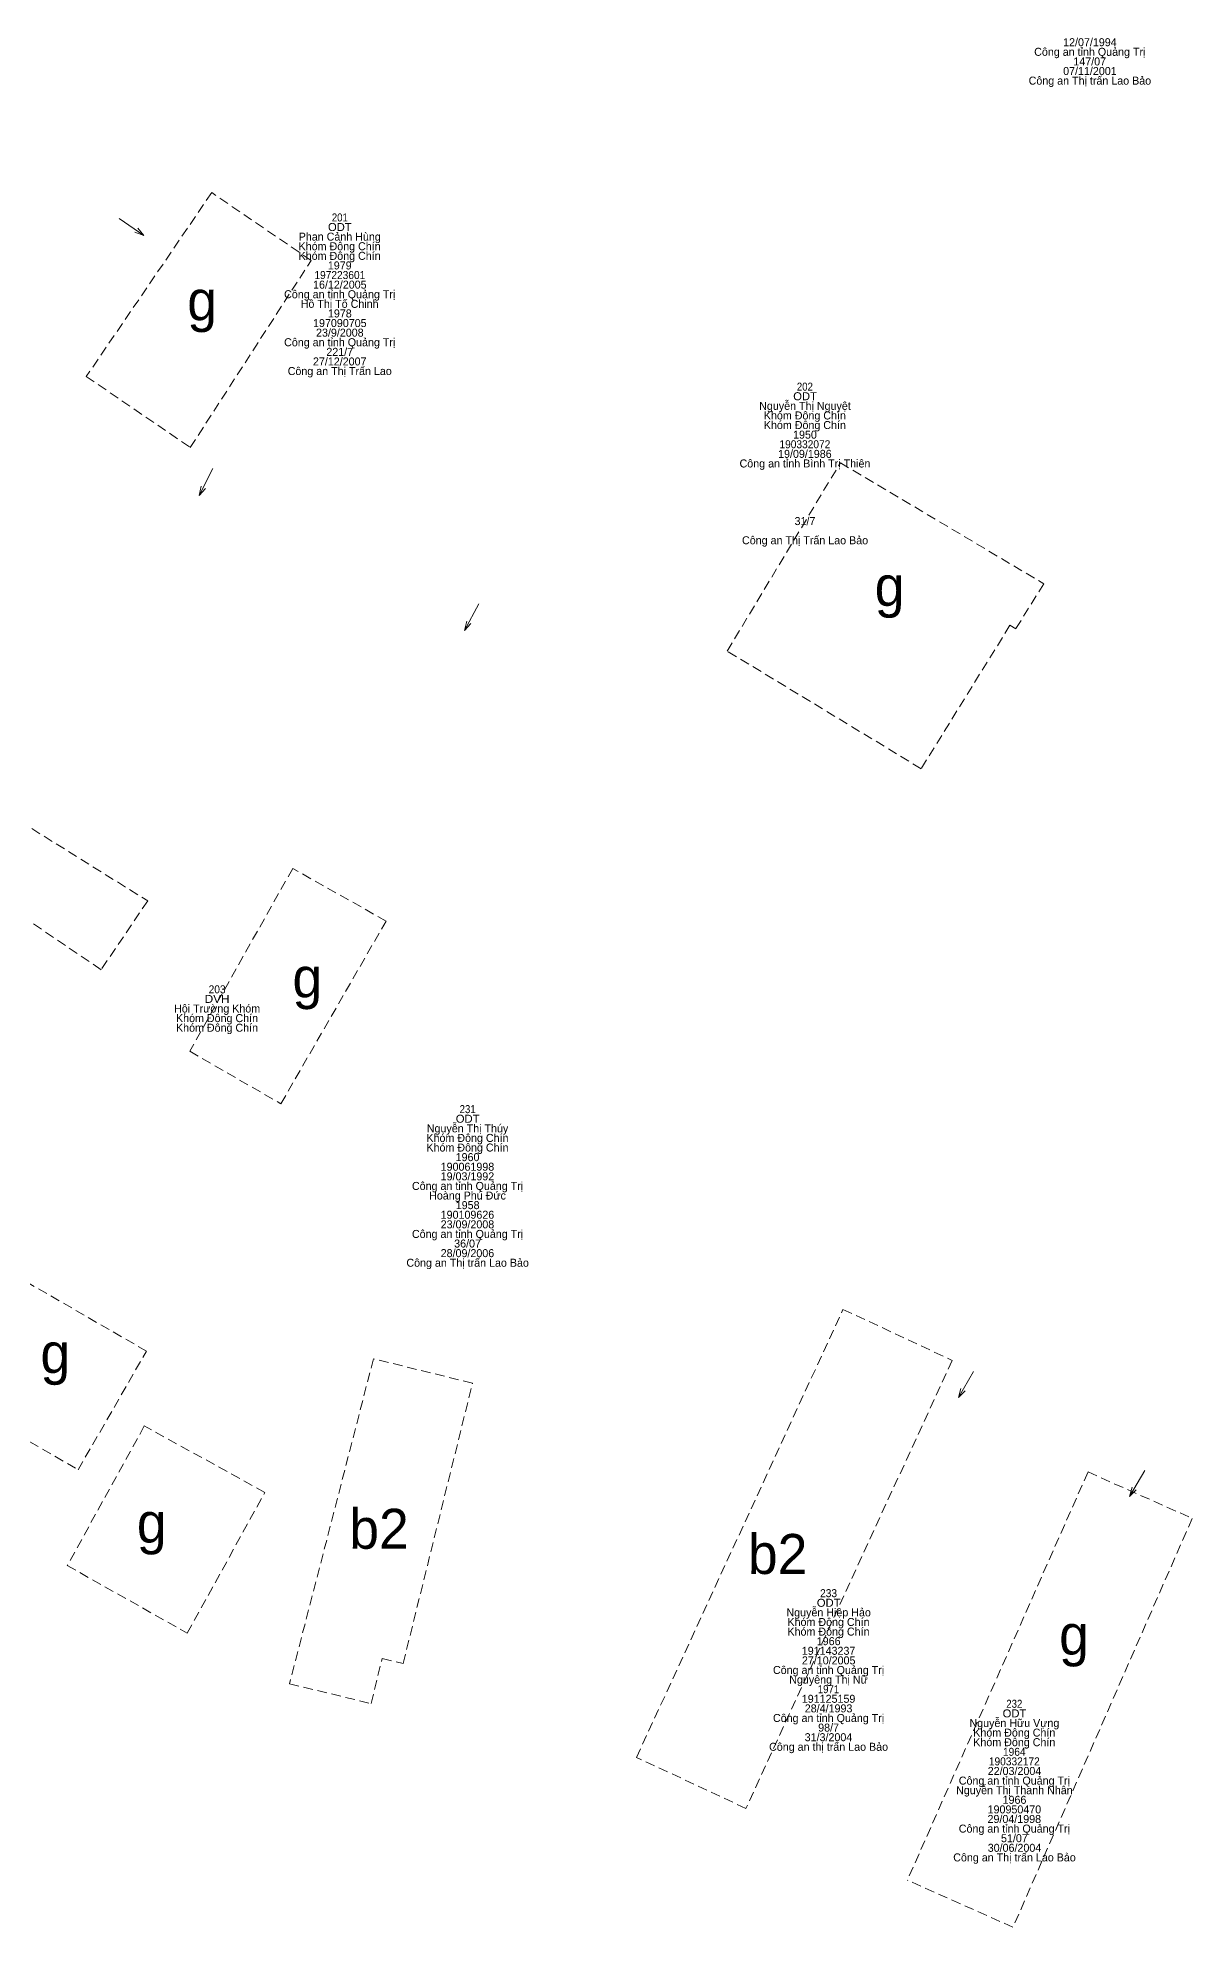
# Model space of a CAD drawing. Header units: metres. Extents: x 537497 to 538007, y 1836993 to 1837512.
# Drawn here: x 537943.8 to 538001.5, y 1837217 to 1837311.5 of the extents above; entities that cross this region are included whole.
import ezdxf
from ezdxf.enums import TextEntityAlignment as Align

# ---------------------------------------------------------------- set-up
doc = ezdxf.new("R2010")
doc.units = ezdxf.units.M
doc.header["$LTSCALE"] = 0.16
doc.linetypes.add('MEDIUM_DASHED', pattern=[4.5, 3, -1.5])
doc.layers.add('14', color=7, linetype='MEDIUM_DASHED', lineweight=13)
doc.layers.add('16', color=7, linetype='Continuous', lineweight=13)
doc.layers.add('15', color=7, linetype='Continuous')

msp = doc.modelspace()

# ---------------------------------------------------------------- linework, layer by layer
at = {"layer": '14'}
for p, q in [((537996.33, 1837239.79), (537987.3, 1837219.38)), ((537996.33, 1837239.79), (538001.54, 1837237.47)), ((538001.54, 1837237.47), (537992.58, 1837217.03)), ((537992.58, 1837217.03), (537987.3, 1837219.38))]:
    msp.add_line(p, q, dxfattribs=at)
for points in [[(537951.45, 1837291.01), (537957.49, 1837300.36), (537952.52, 1837303.75), (537946.25, 1837294.56)], [(537978.29, 1837280.83), (537983.95, 1837290.24), (537994.12, 1837284.2), (537992.72, 1837281.94), (537992.43, 1837282.12), (537987.99, 1837274.95)], [(537949.32, 1837268.34), (537946.99, 1837264.9), (537941.5, 1837268.62), (537939.29, 1837265.35), (537928.39, 1837272.16), (537932.53, 1837278.81)], [(537951.42, 1837260.82), (537955.98, 1837258.2), (537961.24, 1837267.33), (537956.57, 1837269.96)], [(537939.7, 1837243.47), (537945.84, 1837239.9), (537949.26, 1837245.83), (537943.11, 1837249.38)], [(537984.08, 1837247.92), (537989.54, 1837245.37), (537979.23, 1837222.97), (537973.76, 1837225.52)], [(537960.61, 1837245.45), (537956.41, 1837229.2), (537960.49, 1837228.21), (537961.04, 1837230.47), (537962.09, 1837230.21), (537965.56, 1837244.23)], [(537945.3, 1837235.11), (537951.3, 1837231.73), (537955.18, 1837238.77), (537949.15, 1837242.09)]]:
    msp.add_lwpolyline(points, close=True, dxfattribs=at)
at = {"layer": '16'}
for p, q in [((537949.13, 1837301.61), (537948.68, 1837301.77)), ((537951.9, 1837288.61), (537952, 1837289.08)), ((537965.16, 1837281.86), (537965.27, 1837282.33)), ((537989.85, 1837243.51), (537989.98, 1837243.97)), ((537998.41, 1837238.57), (537998.54, 1837239.03))]:
    msp.add_line(p, q, dxfattribs=at)
for points in [[(537947.89, 1837302.46), (537949.13, 1837301.61), (537948.82, 1837301.97)], [(537952.57, 1837289.95), (537951.9, 1837288.61), (537952.21, 1837288.96)], [(537965.87, 1837283.19), (537965.16, 1837281.86), (537965.48, 1837282.21)], [(537990.6, 1837244.82), (537989.85, 1837243.51), (537990.19, 1837243.85)], [(537999.17, 1837239.86), (537998.41, 1837238.57), (537998.74, 1837238.9)]]:
    msp.add_lwpolyline(points, dxfattribs=at)

# ---------------------------------------------------------------- texts
at = {"layer": '15'}
for s, p in [('Công an tỉnh Quảng Trị', (537996.42, 1837310.59)), ('12/07/1994', (537996.425, 1837311.07)), ('07/11/2001', (537996.425, 1837309.63)), ('147/07', (537996.415, 1837310.11)), ('Công an Thị trấn Lao Bảo', (537996.425, 1837309.15)), ('Phan Cảnh Hùng', (537958.92, 1837301.35)), ('Khóm Đông Chín', (537958.915, 1837300.87)), ('Khóm Đông Chín', (537958.915, 1837300.39)), ('1979', (537958.92, 1837299.91)), ('Công an tỉnh Quảng Trị', (537958.92, 1837298.47)), ('16/12/2005', (537958.925, 1837298.95)), ('Hồ Thị Tố Chinh', (537958.915, 1837297.99)), ('1978', (537958.925, 1837297.51)), ('197090705', (537958.925, 1837297.03)), ('23/9/2008', (537958.925, 1837296.55)), ('Công an tỉnh Quảng Trị', (537958.92, 1837296.07)), ('221/7', (537958.92, 1837295.59)), ('Công an Thị Trấn Lao', (537958.92, 1837294.63)), ('27/12/2007', (537958.92, 1837295.11)), ('Nguyễn Thị Nguyệt', (537982.18, 1837292.89)), ('Khóm Đông Chín', (537982.175, 1837292.41)), ('Khóm Đông Chín', (537982.175, 1837291.93)), ('1950', (537982.18, 1837291.45)), ('Công an tỉnh Bình Trị Thiên', (537982.18, 1837290.01)), ('19/09/1986', (537982.175, 1837290.49)), ('31/7', (537982.18, 1837287.13)), ('Công an Thị Trấn Lao Bảo', (537982.185, 1837286.17)), ('Hội Trường Khóm', (537952.79, 1837262.76)), ('Khóm Đông Chín', (537952.785, 1837262.28)), ('Khóm Đông Chín', (537952.785, 1837261.8)), ('Nguyễn Thị Thúy', (537965.31, 1837256.77)), ('Khóm Đông Chín', (537965.305, 1837256.29)), ('Khóm Đông Chín', (537965.305, 1837255.81)), ('190061998', (537965.305, 1837254.85)), ('1960', (537965.31, 1837255.33)), ('Công an tỉnh Quảng Trị', (537965.31, 1837253.89)), ('19/03/1992', (537965.305, 1837254.37)), ('Hoàng Phú Đức', (537965.31, 1837253.41)), ('1958', (537965.315, 1837252.93)), ('23/09/2008', (537965.305, 1837251.97)), ('190109626', (537965.305, 1837252.45)), ('Công an tỉnh Quảng Trị', (537965.31, 1837251.49)), ('36/07', (537965.31, 1837251.01)), ('Công an Thị trấn Lao Bảo', (537965.315, 1837250.05)), ('28/09/2006', (537965.305, 1837250.53)), ('Nguyễn Hiệp Hảo', (537983.365, 1837232.57)), ('Khóm Đông Chín', (537983.355, 1837232.09)), ('Khóm Đông Chín', (537983.355, 1837231.61)), ('1966', (537983.365, 1837231.13)), ('27/10/2005', (537983.365, 1837230.17)), ('191143237', (537983.36, 1837230.65)), ('Công an tỉnh Quảng Trị', (537983.36, 1837229.69)), ('Nguyêng Thị Nữ', (537983.355, 1837229.21)), ('Công an tỉnh Quảng Trị', (537983.36, 1837227.29)), ('191125159', (537983.36, 1837228.25)), ('28/4/1993', (537983.36, 1837227.77)), ('98/7', (537983.36, 1837226.81)), ('Nguyễn Hữu Vựng', (537992.65, 1837227.04)), ('Khóm Đông Chín', (537992.645, 1837226.56)), ('Công an thị trấn Lao Bảo', (537983.36, 1837225.85)), ('31/3/2004', (537983.355, 1837226.33)), ('Khóm Đông Chín', (537992.645, 1837226.08)), ('22/03/2004', (537992.655, 1837224.64)), ('Nguyễn Thị Thanh Nhân', (537992.65, 1837223.68)), ('Công an tỉnh Quảng Trị', (537992.65, 1837224.16)), ('190950470', (537992.65, 1837222.72)), ('1966', (537992.655, 1837223.2)), ('Công an tỉnh Quảng Trị', (537992.65, 1837221.76)), ('29/04/1998', (537992.645, 1837222.24)), ('30/06/2004', (537992.655, 1837220.8)), ('51/07', (537992.65, 1837221.28)), ('Công an Thị trấn Lao Bảo', (537992.655, 1837220.32))]:
    msp.add_text(s, height=0.4, dxfattribs=at).set_placement(p, align=Align.CENTER)
for s, width, p in [('201', 0.9, (537958.925, 1837302.31)), ('ODT', 1.05, (537958.925, 1837301.83)), ('197223601', 0.95, (537958.925, 1837299.43)), ('202', 0.9, (537982.175, 1837293.85)), ('ODT', 1.05, (537982.185, 1837293.37)), ('190332072', 0.95, (537982.175, 1837290.97)), ('DVH', 1.1, (537952.79, 1837263.24)), ('203', 0.95, (537952.79, 1837263.72)), ('231', 0.9, (537965.315, 1837257.73)), ('ODT', 1.05, (537965.315, 1837257.25)), ('ODT', 1.05, (537983.365, 1837233.05)), ('233', 0.95, (537983.36, 1837233.53)), ('1971', 0.9, (537983.355, 1837228.73)), ('ODT', 1.05, (537992.655, 1837227.52)), ('232', 0.9, (537992.645, 1837228)), ('1964', 0.95, (537992.645, 1837225.6)), ('190332172', 0.95, (537992.645, 1837225.12))]:
    msp.add_text(s, height=0.4, dxfattribs=dict(at, width=width)).set_placement(p, align=Align.CENTER)
at = {"layer": '16'}
for s, p in [('g', (537952.04, 1837297.36)), ('g', (537986.41, 1837283.08)), ('g', (537957.3, 1837263.51)), ('g', (537944.7, 1837244.73)), ('g', (537949.52, 1837236.25)), ('b2', (537960.885, 1837235.95)), ('b2', (537980.815, 1837234.69)), ('g', (537995.63, 1837230.65))]:
    msp.add_text(s, height=2, dxfattribs=at).set_placement(p, align=Align.CENTER)

doc.saveas('drawing.dxf')
